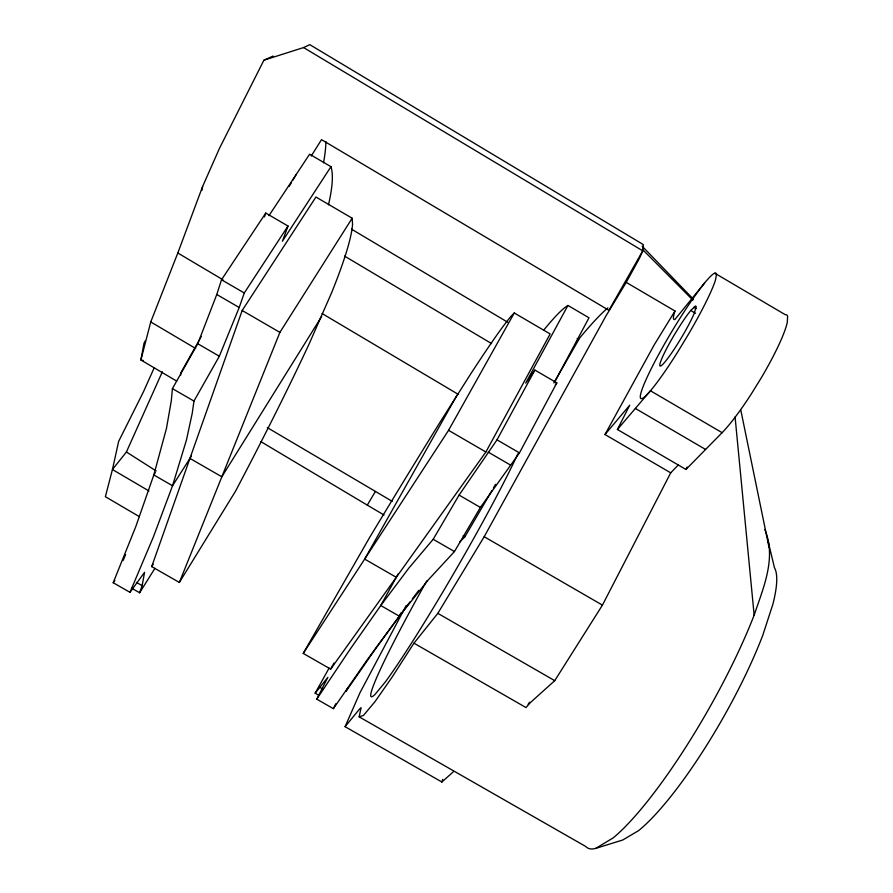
<?xml version="1.0" encoding="UTF-8"?>
<svg xmlns="http://www.w3.org/2000/svg" width="893" height="893" viewBox="0 0 893 893"><rect width="100%" height="100%" fill="white"/><g stroke="black" fill="none" stroke-linecap="round" stroke-linejoin="round"><path stroke-width="1.34" d="M268.938 215.693L309.625 154.199L330.968 166.69L282.4 241.222L288.004 226.029L265.768 213.059L221.52 279.755L216.776 294.5L197.755 343.727L172.427 388.622L171.266 401.091L166.444 428.517L153.808 474.964L135.769 526.669L113.199 582.727L129.987 592.327L144.588 572.313L142.121 585.652L139.632 592.773L131.74 588.264M176.736 381.132L140.882 359.979L150.761 321.949L177.819 252.998L202.611 186.492L219.544 148.193L263.904 60.199L303.575 47.563L309.771 44.65L643.351 244.615L642.759 250.799L639.522 258.177L626.227 282.378L605.655 316.479L484.185 536.715L437.827 613.346L413.961 643.172L392.116 677.117L375.105 701.496L363.484 715.416L359.165 716.856L361.051 707.769L359.622 708.942L345.089 726.679L441.901 782.022L453.711 771.452M180.654 375.183L180.922 372.627L201.36 336.404M288.004 226.029L244.28 292.982L239.201 307.516L219.332 356.229L193.96 401.069L192.252 413.213L186.447 440.048L172.539 485.747L153.429 536.816L129.987 592.327M201.851 190.522L202.611 186.492M441.901 782.022L442.738 779.377M359.165 716.856L585.763 846.497A178.924 36.479 -60.3 0 0 595.798 848.35L613.212 837.868A178.924 36.479 -60.3 0 0 754.15 615.143C763.258 587.918 776.754 557.969 764.788 529.471M264.451 216.91L265.768 213.059M151.71 566.609L242.182 310.496L315.932 197.029L352.166 218.216L352.556 224.154A1007.996 72.233 -58.3 0 1 331.515 292.949L309.313 343.548A1028.323 75.269 -58.3 0 1 247.774 467.787L235.551 491.161L179.359 582.448L151.71 566.609L153.183 564.242M179.359 582.448L279.889 332.386L352.166 218.216M123.078 560.592L125.634 554.475M345.089 726.679L359.912 692.868L406.282 605.387M162.359 371.767L126.415 451.992L112.44 469.517L105.374 496.709L139.397 516.667M154.098 368.028L143.293 392.139L118.657 441.354L112.44 469.517L148.952 490.96M678.423 464.851L670.71 472.832L604.985 434.523L629.71 405.21L617.409 429.488L685.958 469.461L687.13 467.017M347.812 687.621L346.026 691.271L377.226 646.409L409.909 601.971M318.756 695.256L315.151 693.191L327.887 677.285L316.758 699.152L333.379 708.662L335.779 703.762M642.882 249.136L642.759 250.799L608.926 310.34L321.525 139.643L311.222 156.063M413.961 643.172L525.988 707.557L530.475 702.501L554.732 680.667L602.429 605.13L670.71 472.832M145.28 340.847L143.996 343.28L140.882 359.979L143.36 360.526M554.508 382.304L588.989 317.785L567.937 305.451A1048.75 50.678 -61 0 0 543.714 330.164M333.379 708.662L367.414 659.57L399.283 616.17L428.517 579.624L454.459 551.55L480.389 507.425L519.458 452.896L556.83 382.874L534.896 370.07L525.731 383.086L567.937 305.451M399.93 614.987L401.214 612.598M316.758 699.152L349.933 649.535L380.764 605.521L408.76 568.227L433.194 539.272L459.08 495.09L497.01 439.847L534.896 370.07M485.881 452.003L550.144 333.949L514.268 312.974L510.763 316.613A1001.834 26.344 -60.5 0 0 470.667 373.988L441.309 420.212A1021.882 27.449 -60.5 0 0 369.356 537.91L303.218 653.408L330.656 669.125L485.881 452.003L448.565 430.326L303.218 653.408M604.985 434.523L654.189 344.91L674.996 311.01L626.227 282.378M398.311 573.652L380.764 605.521L399.283 616.17M315.151 693.191L329.093 668.109M330.656 669.125L334.027 663.075M448.565 430.326L514.268 312.974M457.004 395.219L364.668 559.096L396.302 577.313M492.054 490.402L464.873 536.805L459.828 541.951M493.438 487.98L495.526 484.363M553.827 382.941L578.82 339.474L577.135 338.492M289.299 186.269L291.408 182.663M292.815 180.263L296.342 174.258M260.923 441.655L367.291 505.125L375.417 491.429M321.636 316.49L221.832 476.795L189.93 458.41M139.632 592.773L154.924 568.328M191.426 456.066L172.539 485.747L153.808 474.964L155.293 472.676M555.245 385.006L556.83 382.874M113.199 582.727L114.862 580.517M412.287 598.857L418.828 590.351M704.465 283.193L674.862 319.538A83.35 8.383 -58.8 0 1 674.996 311.01M617.409 429.488L650.439 390.777L722.102 432.67A72.858 10.995 -58.7 0 0 750.857 394.661L761.238 377.895A72.858 10.995 -58.7 0 0 787.291 322.306L787.626 316.356A72.858 10.995 -58.7 0 0 785.26 314.682L714.813 273.213M690.769 310.485L695.591 305.964L696.283 306.723L693.928 314.135A34.961 3.762 -59.1 0 1 667.73 358.428A34.961 3.762 -59.1 0 1 663.912 354.008A34.961 3.762 -59.1 0 1 690.769 310.485L695.58 313.309M685.958 469.461L722.102 432.67M263.904 60.199L273.135 56.036M595.798 848.35L622.734 840.012L638.64 830.602A158.273 33.945 -60.3 0 0 762.823 635.135L772.836 604.394A158.273 33.945 -60.3 0 0 774.454 567.736L767.868 540.131M136.428 582.392L142.121 585.652M319.493 687.152L322.875 689.095M172.427 388.622L193.96 401.069M433.194 539.272L454.459 551.55M437.827 613.346L554.732 680.667M197.755 343.727L219.332 356.229M459.08 495.09L480.389 507.425M484.185 536.715L602.429 605.13M463.177 535.833L464.873 536.805M221.52 279.755L244.28 292.982M497.01 439.847L519.458 452.896M216.776 294.5L239.201 307.516M488.214 452.115L510.327 464.963M242.182 310.496L279.889 332.386M635.358 408.447L705.604 449.469M693.705 307.259L696.071 308.654M150.761 321.949L195.645 348.482M267.297 427.613L392.217 501.341M367.291 505.125L384.035 515.004M177.819 252.998L222.949 279.766M344.475 256.045L491.574 343.593M322.06 313.51L458.522 394.505M351.418 229.099L507.771 322.273M303.575 47.563L642.726 250.81M126.415 451.992L156.152 470.946M643.116 250.062L692.879 300.081M642.112 246.144L693.336 299.144M740.822 410.188L769.04 547.509M735.073 416.886L754.15 615.143M529.56 702.222A179.482 22.872 -60.2 0 1 528.12 704.376M517.873 453.811A156.007 9.923 -60 0 1 385.329 681.939L375.06 694.397A156.007 9.923 -60 0 1 426.754 580.908M325.9 141.563A919.667 106.624 -57.2 0 1 323.523 162.772M576.532 341.829A911.284 59.407 -60.6 0 1 607.899 307.851M330.968 166.69A1058.294 99.636 -57.8 0 1 328.49 204.81M716.465 274.475L715.472 280.045A72.98 7.858 -59.1 0 1 688.056 334.964L677.798 351.853A72.98 7.858 -59.1 0 1 640.281 396.793A72.98 7.858 -59.1 0 1 677.709 321.882A72.98 7.858 -59.1 0 1 716.465 274.475"/></g></svg>
